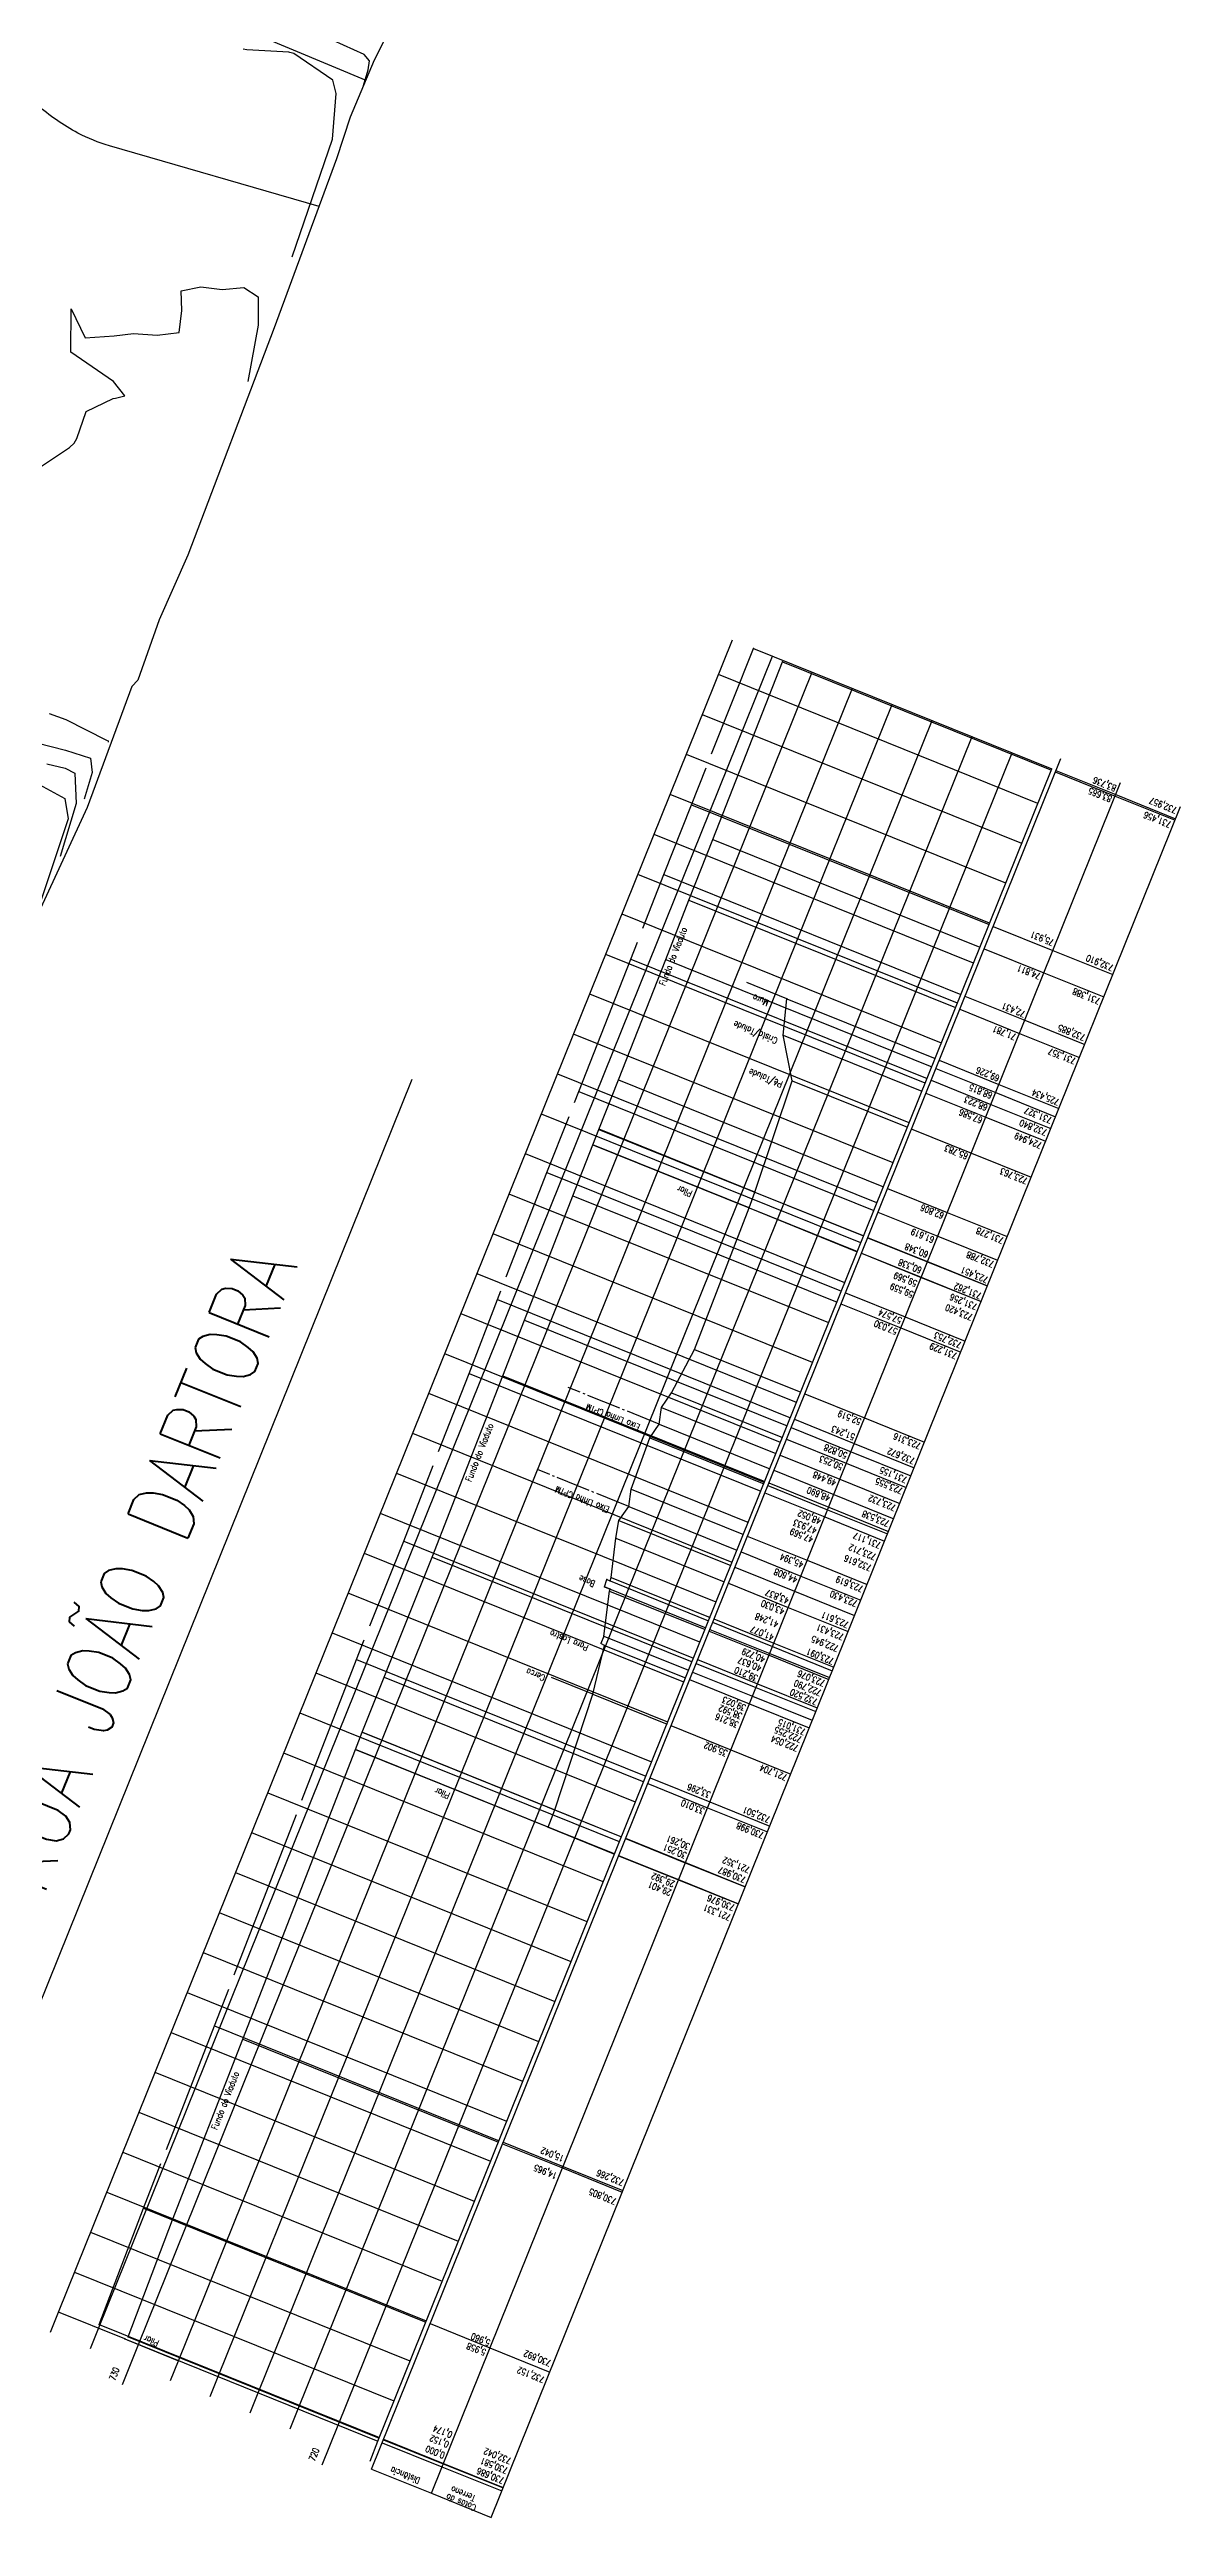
# Model space of a CAD drawing. Header units: metres. Extents: x 318500 to 325275, y 7408834 to 7428799.
# Drawn here: x 321810.4 to 321863, y 7415750.7 to 7415865.8 of the extents above; entities that cross this region are included whole.
import ezdxf

# ---------------------------------------------------------------- set-up
doc = ezdxf.new("R2010")
doc.units = ezdxf.units.M
doc.header["$MEASUREMENT"] = 0
for name, pattern in [('CONTINUO', [0]), ('TRACEJADO', [8.7, 8, -0.7]), ('TRACO-PONTO', [1.88, 1.6, -0.14, 0, -0.14])]:
    doc.linetypes.add(name, pattern=pattern)
doc.layers.get('0').update_dxf_attribs({"color": 45})
for name, color, linetype in [('_PERFIL', 45, 'Continuous'), ('Area', 45, 'Continuous'), ('Curvas de Nivel 1m', 11, 'Continuous'), ('Curvas de Nivel 5m', 15, 'Continuous'), ('Perfil', 45, 'Continuous'), ('Vias Primárias', 230, 'Continuous')]:
    doc.layers.add(name, color=color, linetype=linetype)
doc.styles.add('ROMANS', font='romans', dxfattribs={"height": 0.2})
doc.styles.get("Standard").update_dxf_attribs({"font": 'txt.shx'})
doc.linetypes.add('FENCELINE2', pattern='A,0.25,-0.1,[132,ltypeshp.shx,S=0.1,R=0,X=-0.1,Y=0],-0.1,1', length=1.45)

# ---------------------------------------------------------------- blocks, each defined once
blk = doc.blocks.new('SIMB_PONTO')
at = {"color": 0}
blk.add_point((0, 0), dxfattribs=at)
for tag in ['desc:', 'cota:', 'pto:']:
    blk.add_attdef(tag, (0, 0), '', height=1)

msp = doc.modelspace()

# ---------------------------------------------------------------- linework, layer by layer
msp.add_line((321814.04, 7415759.41), (321816.43, 7415758.44))
at = {"layer": 'Area'}
msp.add_lwpolyline([(321828.81, 7415871.83), (321825.52, 7415865.27), (321824.41, 7415862.63), (321823.78, 7415860.69), (321820.88, 7415852.85), (321816.86, 7415842.28), (321815.54, 7415839.28), (321814.54, 7415836.48), (321814.27, 7415836.19), (321812.19, 7415830.57), (321810.02, 7415825.88), (321808.72, 7415822), (321802.06, 7415805.53), (321797.53, 7415794.4), (321794.51, 7415787.7), (321791.42, 7415779.86), (321790.33, 7415776.74), (321794.68, 7415745.28)], dxfattribs=at)
at = {"layer": 'Curvas de Nivel 1m', "flags": 128}
for points, elevation in [([(321821.71, 7415856.14), (321823.59, 7415861.61), (321823.76, 7415863.73), (321823.6, 7415864.35), (321821.79, 7415865.58), (321821.61, 7415865.63), (321821.55, 7415865.64), (321819.61, 7415865.76), (321819.44, 7415865.79)], 726), ([(321825.02, 7415864.1), (321825.25, 7415864.83), (321825.31, 7415865.24), (321825.06, 7415865.54), (321823.62, 7415866.19)], 727), ([(321810.02, 7415846.39), (321811.37, 7415847.29), (321811.58, 7415847.49), (321811.7, 7415847.71), (321812.14, 7415848.96), (321813.4, 7415849.57), (321813.51, 7415849.58), (321813.94, 7415849.68), (321813.41, 7415850.36), (321811.43, 7415851.72), (321811.45, 7415853.72), (321812.1, 7415852.38), (321813.44, 7415852.48), (321814.34, 7415852.58), (321815.44, 7415852.5), (321816.46, 7415852.63), (321816.58, 7415853.65), (321816.55, 7415854.57), (321817.47, 7415854.75), (321818.46, 7415854.62), (321819.47, 7415854.72), (321820.14, 7415854.28), (321820.13, 7415852.97), (321819.66, 7415850.36)], 726), ([(321810.42, 7415834.94), (321811.2, 7415834.65), (321813.08, 7415833.69), (321813.16, 7415833.67), (321813.17, 7415833.65), (321813.16, 7415833.61)], 727), ([(321809.19, 7415833.74), (321811.18, 7415833.23), (321812.34, 7415832.86), (321812.42, 7415832.2), (321812.05, 7415830.95)], 728), ([(321810.31, 7415832.59), (321811.17, 7415832.39), (321811.62, 7415832.16), (321811.67, 7415830.75), (321810.94, 7415828.29)], 729)]:
    msp.add_lwpolyline(points, dxfattribs=dict(at, elevation=elevation))
at = {"layer": 'Curvas de Nivel 5m', "elevation": 730, "flags": 128}
msp.add_lwpolyline([(321809.79, 7415831.73), (321811.15, 7415830.98), (321811.31, 7415830.05), (321809.84, 7415825.63)], dxfattribs=at)
at = {"layer": 'Perfil', "linetype": 'CONTINUO', "flags": 128}
for points in [[(321810.86, 7415760.69), (321842.17, 7415838.35)], [(321812.72, 7415759.94), (321844.03, 7415837.6)], [(321814.09, 7415759.55), (321816.16, 7415764.98), (321819.42, 7415773.37), (321824.66, 7415786.82), (321824.97, 7415787.62), (321825.99, 7415790.18), (321828.22, 7415795.76), (321831.5, 7415804.18), (321832.51, 7415806.76), (321834.76, 7415812.54), (321835.68, 7415814.91), (321835.96, 7415815.62), (321836.87, 7415817.92), (321839.07, 7415823.51), (321840.15, 7415826.27), (321841.26, 7415829.09), (321844.5, 7415837.33)], [(321843.14, 7415837.96), (321857.01, 7415832.37)], [(321844.5, 7415837.33), (321856.99, 7415832.3)], [(321814.57, 7415759.19), (321845.88, 7415836.85)], [(321816.43, 7415758.44), (321847.74, 7415836.11)], [(321856.36, 7415830.76), (321841.52, 7415836.74)], [(321818.28, 7415757.7), (321849.59, 7415835.36)], [(321855.61, 7415828.9), (321840.78, 7415834.88)], [(321820.14, 7415756.95), (321851.45, 7415834.61)], [(321821.99, 7415756.2), (321853.3, 7415833.86)], [(321823.85, 7415755.45), (321855.16, 7415833.11)], [(321825.4, 7415753.4), (321857.42, 7415832.85)], [(321854.87, 7415827.05), (321840.03, 7415833.03)], [(321825.7, 7415754.7), (321857.01, 7415832.37)], [(321828.18, 7415752.28), (321860.2, 7415831.73)], [(321857.17, 7415832.23), (321859.95, 7415831.1)], [(321857.2, 7415832.29), (321859.98, 7415831.17)], [(321830.96, 7415751.16), (321862.99, 7415830.61)], [(321854.12, 7415825.19), (321839.28, 7415831.17)], [(321840.26, 7415830.7), (321854.09, 7415825.13)], [(321859.95, 7415831.1), (321862.74, 7415829.98)], [(321859.98, 7415831.17), (321862.76, 7415830.05)], [(321853.37, 7415823.34), (321838.53, 7415829.32)], [(321841.26, 7415829.09), (321853.67, 7415824.09)], [(321852.62, 7415821.48), (321837.78, 7415827.46)], [(321838.98, 7415827.45), (321852.78, 7415821.88)], [(321851.88, 7415819.63), (321837.04, 7415825.61)], [(321840.15, 7415826.27), (321852.54, 7415821.28)], [(321854.28, 7415825.05), (321857.06, 7415823.93)], [(321851.13, 7415817.77), (321836.29, 7415823.75)], [(321837.45, 7415823.53), (321851.21, 7415817.98)], [(321839.07, 7415823.51), (321851.43, 7415818.53)], [(321853.86, 7415824.01), (321856.64, 7415822.89)], [(321857.06, 7415823.93), (321859.84, 7415822.81)], [(321844.69, 7415821.69), (321842.84, 7415822.44)], [(321856.64, 7415822.89), (321859.42, 7415821.77)], [(321850.38, 7415815.92), (321835.54, 7415821.9)], [(321836.48, 7415794.65), (321836.54, 7415794.81), (321836.75, 7415796.64), (321836.89, 7415797.46), (321837.35, 7415798.11), (321837.46, 7415798.91), (321838.33, 7415801.3), (321838.77, 7415801.93), (321838.88, 7415802.71), (321839.34, 7415803.39), (321840.41, 7415805.4), (321842.95, 7415811.97), (321843.21, 7415812.71), (321844.95, 7415817.87), (321844.53, 7415819.99), (321844.69, 7415821.69)], [(321844.69, 7415821.69), (321851.59, 7415818.91)], [(321852.73, 7415821.2), (321855.51, 7415820.08)], [(321852.97, 7415821.81), (321855.75, 7415820.69)], [(321849.63, 7415814.06), (321834.79, 7415820.04)], [(321844.53, 7415819.99), (321850.97, 7415817.39)], [(321855.51, 7415820.08), (321858.29, 7415818.96)], [(321855.75, 7415820.69), (321858.54, 7415819.56)], [(321851.77, 7415818.83), (321854.55, 7415817.71)], [(321803.8, 7415759.67), (321827.29, 7415817.96)], [(321848.88, 7415812.21), (321834.05, 7415818.19)], [(321836.87, 7415817.92), (321849.19, 7415812.95)], [(321844.95, 7415817.87), (321850.3, 7415815.72)], [(321851.4, 7415817.9), (321854.18, 7415816.78)], [(321851.62, 7415818.45), (321854.4, 7415817.33)], [(321854.55, 7415817.71), (321857.34, 7415816.59)], [(321848.14, 7415810.35), (321833.3, 7415816.33)], [(321835.03, 7415817.38), (321848.74, 7415811.85)], [(321851.16, 7415817.31), (321853.94, 7415816.19)], [(321854.18, 7415816.78), (321856.96, 7415815.66)], [(321854.4, 7415817.33), (321857.18, 7415816.21)], [(321835.96, 7415815.62), (321848.26, 7415810.67)], [(321843.21, 7415812.71), (321835.97, 7415815.63)], [(321850.48, 7415815.64), (321853.27, 7415814.52)], [(321853.94, 7415816.19), (321856.72, 7415815.07)], [(321847.39, 7415808.5), (321832.55, 7415814.48)], [(321835.68, 7415814.91), (321847.98, 7415809.95)], [(321842.95, 7415811.97), (321835.68, 7415814.9)], [(321853.27, 7415814.52), (321856.05, 7415813.4)], [(321833.55, 7415813.62), (321847.23, 7415808.1)], [(321849.37, 7415812.88), (321852.15, 7415811.76)], [(321846.64, 7415806.64), (321831.8, 7415812.62)], [(321834.76, 7415812.54), (321847.03, 7415807.6)], [(321842.95, 7415811.97), (321847.97, 7415809.94)], [(321843.21, 7415812.71), (321848.27, 7415810.68)], [(321848.93, 7415811.78), (321851.71, 7415810.66)], [(321852.15, 7415811.76), (321854.94, 7415810.64)], [(321845.89, 7415804.79), (321831.05, 7415810.77)], [(321848.45, 7415810.6), (321851.23, 7415809.48)], [(321848.45, 7415810.59), (321851.23, 7415809.47)], [(321851.71, 7415810.66), (321854.49, 7415809.54)], [(321848.16, 7415809.88), (321850.94, 7415808.76)], [(321848.16, 7415809.87), (321850.94, 7415808.75)], [(321851.23, 7415809.48), (321854.02, 7415808.36)], [(321851.23, 7415809.47), (321854.01, 7415808.35)], [(321845.15, 7415802.93), (321830.31, 7415808.91)], [(321850.94, 7415808.76), (321853.73, 7415807.63)], [(321850.94, 7415808.75), (321853.72, 7415807.63)], [(321831.25, 7415807.72), (321844.86, 7415802.23)], [(321847.21, 7415807.52), (321849.99, 7415806.4)], [(321847.42, 7415808.03), (321850.2, 7415806.91)], [(321844.4, 7415801.08), (321829.56, 7415807.06)], [(321832.51, 7415806.76), (321844.71, 7415801.85)], [(321849.99, 7415806.4), (321852.78, 7415805.28)], [(321850.2, 7415806.91), (321852.98, 7415805.78)], [(321843.65, 7415799.22), (321828.81, 7415805.2)], [(321840.41, 7415805.4), (321845.34, 7415803.41)], [(321829.93, 7415804.29), (321843.49, 7415798.82)], [(321831.5, 7415804.18), (321843.67, 7415799.27)], [(321842.9, 7415797.37), (321828.06, 7415803.35)], [(321838.88, 7415802.71), (321844.19, 7415800.57)], [(321839.34, 7415803.39), (321844.49, 7415801.31)], [(321845.53, 7415803.34), (321848.31, 7415802.22)], [(321842.15, 7415795.51), (321827.32, 7415801.49)], [(321838.77, 7415801.93), (321843.91, 7415799.86)], [(321844.89, 7415801.77), (321847.68, 7415800.65)], [(321845.05, 7415802.16), (321847.83, 7415801.03)], [(321848.31, 7415802.22), (321851.09, 7415801.1)], [(321838.33, 7415801.3), (321843.63, 7415799.16)], [(321844.38, 7415800.49), (321847.16, 7415799.37)], [(321844.68, 7415801.24), (321847.46, 7415800.12)], [(321847.68, 7415800.65), (321850.46, 7415799.53)], [(321847.83, 7415801.03), (321850.61, 7415799.91)], [(321841.41, 7415793.66), (321826.57, 7415799.64)], [(321843.81, 7415799.09), (321846.59, 7415797.96)], [(321843.86, 7415799.2), (321846.64, 7415798.07)], [(321844.09, 7415799.79), (321846.88, 7415798.67)], [(321847.16, 7415799.37), (321849.94, 7415798.25)], [(321847.46, 7415800.12), (321850.24, 7415798.99)], [(321837.35, 7415798.11), (321842.38, 7415796.08)], [(321837.46, 7415798.91), (321842.68, 7415796.81)], [(321843.67, 7415798.75), (321846.46, 7415797.63)], [(321846.59, 7415797.96), (321849.38, 7415796.84)], [(321846.64, 7415798.07), (321849.42, 7415796.95)], [(321846.88, 7415798.67), (321849.66, 7415797.54)], [(321840.66, 7415791.8), (321825.82, 7415797.79)], [(321836.89, 7415797.46), (321842.09, 7415795.36)], [(321846.46, 7415797.63), (321849.24, 7415796.5)], [(321839.91, 7415789.95), (321825.07, 7415795.93)], [(321826.9, 7415796.5), (321840.36, 7415791.07)], [(321828.22, 7415795.76), (321840.29, 7415790.9)], [(321836.75, 7415796.64), (321841.79, 7415794.61)], [(321842.57, 7415796), (321845.35, 7415794.88)], [(321842.86, 7415796.73), (321845.64, 7415795.61)], [(321845.64, 7415795.61), (321848.43, 7415794.49)], [(321836.22, 7415794.38), (321836.34, 7415794.71)], [(321836.34, 7415794.71), (321836.48, 7415794.65)], [(321836.34, 7415794.71), (321841.06, 7415792.8)], [(321836.54, 7415794.81), (321841.13, 7415792.96)], [(321841.98, 7415794.54), (321844.76, 7415793.42)], [(321842.28, 7415795.29), (321845.06, 7415794.17)], [(321845.35, 7415794.88), (321848.13, 7415793.76)], [(321839.16, 7415788.09), (321824.32, 7415794.08)], [(321836.19, 7415792.09), (321836.45, 7415794.18), (321836.49, 7415794.27)], [(321836.49, 7415794.27), (321836.22, 7415794.38)], [(321836.22, 7415794.38), (321840.93, 7415792.48)], [(321836.45, 7415794.18), (321840.9, 7415792.39)], [(321844.76, 7415793.42), (321847.54, 7415792.3)], [(321845.06, 7415794.17), (321847.84, 7415793.04)], [(321838.42, 7415786.24), (321823.58, 7415792.22)], [(321841.08, 7415792.32), (321843.87, 7415791.2)], [(321841.12, 7415792.4), (321843.9, 7415791.28)], [(321841.25, 7415792.73), (321844.03, 7415791.61)], [(321841.31, 7415792.89), (321844.09, 7415791.76)], [(321824.7, 7415791.01), (321838.15, 7415785.59)], [(321833.6, 7415783.21), (321833.91, 7415784.02), (321835.69, 7415789.39), (321836.23, 7415791.66)], [(321836.19, 7415792.09), (321836.05, 7415791.74)], [(321836.23, 7415791.66), (321836.05, 7415791.74)], [(321836.19, 7415792.09), (321840.13, 7415790.5)], [(321836.23, 7415791.66), (321839.99, 7415790.15)], [(321843.87, 7415791.2), (321846.65, 7415790.08)], [(321843.9, 7415791.28), (321846.68, 7415790.16)], [(321844.03, 7415791.61), (321846.81, 7415790.48)], [(321844.09, 7415791.76), (321846.88, 7415790.64)], [(321837.67, 7415784.38), (321822.83, 7415790.37)], [(321825.99, 7415790.18), (321838.05, 7415785.32)], [(321840.18, 7415790.07), (321842.96, 7415788.95)], [(321840.32, 7415790.42), (321843.1, 7415789.3)], [(321840.48, 7415790.82), (321843.26, 7415789.7)], [(321840.55, 7415791), (321843.33, 7415789.87)], [(321843.33, 7415789.87), (321846.11, 7415788.75)], [(321835.69, 7415789.39), (321839.13, 7415788)], [(321842.96, 7415788.95), (321845.74, 7415787.83)], [(321843.1, 7415789.3), (321845.88, 7415788.18)], [(321843.26, 7415789.7), (321846.04, 7415788.58)], [(321836.92, 7415782.53), (321822.08, 7415788.51)], [(321824.97, 7415787.62), (321837.01, 7415782.76)], [(321824.98, 7415787.62), (321833.91, 7415784.02)], [(321839.31, 7415787.93), (321842.09, 7415786.81)], [(321836.17, 7415780.67), (321821.33, 7415786.66)], [(321833.6, 7415783.21), (321824.66, 7415786.82)], [(321824.66, 7415786.82), (321836.7, 7415781.97)], [(321842.09, 7415786.81), (321844.88, 7415785.68)], [(321838.23, 7415785.25), (321841.01, 7415784.12)], [(321838.34, 7415785.51), (321841.12, 7415784.39)], [(321835.42, 7415778.82), (321820.59, 7415784.8)], [(321841.01, 7415784.12), (321843.8, 7415783)], [(321841.12, 7415784.39), (321843.9, 7415783.27)], [(321834.68, 7415776.96), (321819.84, 7415782.95)], [(321833.6, 7415783.21), (321836.69, 7415781.96)], [(321833.91, 7415784.02), (321837.02, 7415782.77)], [(321836.88, 7415781.9), (321839.66, 7415780.78)], [(321836.88, 7415781.89), (321839.66, 7415780.77)], [(321837.2, 7415782.7), (321839.99, 7415781.57)], [(321837.2, 7415782.69), (321839.98, 7415781.56)], [(321833.93, 7415775.11), (321819.09, 7415781.09)], [(321839.66, 7415780.78), (321842.45, 7415779.65)], [(321839.66, 7415780.77), (321842.44, 7415779.65)], [(321839.98, 7415781.56), (321842.76, 7415780.44)], [(321839.99, 7415781.57), (321842.77, 7415780.45)], [(321833.18, 7415773.25), (321818.34, 7415779.24)], [(321832.43, 7415771.4), (321817.59, 7415777.38)], [(321831.69, 7415769.54), (321816.85, 7415775.53)], [(321818.1, 7415773.99), (321831.33, 7415768.65)], [(321830.94, 7415767.69), (321816.1, 7415773.67)], [(321819.42, 7415773.37), (321831.3, 7415768.58)], [(321830.19, 7415765.83), (321815.35, 7415771.82)], [(321829.44, 7415763.98), (321814.6, 7415769.96)], [(321828.69, 7415762.12), (321813.86, 7415768.11)], [(321831.48, 7415768.51), (321834.27, 7415767.39)], [(321831.51, 7415768.58), (321834.3, 7415767.46)], [(321834.27, 7415767.39), (321837.05, 7415766.27)], [(321834.3, 7415767.46), (321837.08, 7415766.34)], [(321827.95, 7415760.27), (321813.11, 7415766.25)], [(321814.81, 7415765.52), (321827.93, 7415760.23)], [(321816.16, 7415764.98), (321827.93, 7415760.23)], [(321827.2, 7415758.41), (321812.36, 7415764.4)], [(321826.45, 7415756.56), (321811.61, 7415762.54)], [(321810.49, 7415759.76), (321810.86, 7415760.69)], [(321813.94, 7415759.45), (321810.86, 7415760.69)], [(321812.35, 7415759.01), (321812.72, 7415759.94)], [(321812.75, 7415760.12), (321825.77, 7415754.87)], [(321828.12, 7415760.16), (321830.9, 7415759.03)], [(321828.12, 7415760.16), (321830.9, 7415759.04)], [(321813.83, 7415757.34), (321814.57, 7415759.19)], [(321813.94, 7415759.45), (321825.7, 7415754.7)], [(321814.09, 7415759.55), (321825.76, 7415754.84)], [(321830.9, 7415759.04), (321833.68, 7415757.91)], [(321830.9, 7415759.03), (321833.68, 7415757.91)], [(321816.06, 7415757.52), (321816.43, 7415758.44)], [(321817.91, 7415756.77), (321818.28, 7415757.7)], [(321819.76, 7415756.02), (321820.14, 7415756.95)], [(321821.62, 7415755.27), (321821.99, 7415756.2)], [(321823.1, 7415753.6), (321823.85, 7415755.45)], [(321825.33, 7415753.78), (321825.7, 7415754.7)], [(321825.89, 7415754.63), (321828.67, 7415753.51)], [(321825.95, 7415754.79), (321828.74, 7415753.67)], [(321825.95, 7415754.77), (321828.73, 7415753.65)], [(321825.4, 7415753.4), (321828.18, 7415752.28)], [(321828.67, 7415753.51), (321831.45, 7415752.39)], [(321828.73, 7415753.65), (321831.51, 7415752.53)], [(321828.74, 7415753.67), (321831.52, 7415752.55)], [(321828.18, 7415752.28), (321830.96, 7415751.16)]]:
    msp.add_lwpolyline(points, dxfattribs=at)
at = {"layer": 'Perfil', "linetype": 'TRACEJADO', "flags": 128}
msp.add_lwpolyline([(321812.75, 7415760.12), (321814.81, 7415765.52), (321818.1, 7415773.99), (321824.7, 7415791.01), (321826.9, 7415796.5), (321829.93, 7415804.29), (321831.25, 7415807.72), (321833.55, 7415813.62), (321835.03, 7415817.38), (321837.45, 7415823.53), (321838.98, 7415827.45), (321840.26, 7415830.7), (321843.14, 7415837.96)], dxfattribs=at)
at = {"layer": 'Perfil', "linetype": 'TRACO-PONTO', "flags": 128}
for points in [[(321838.77, 7415801.93), (321834.53, 7415803.64)], [(321837.35, 7415798.11), (321833.11, 7415799.82)]]:
    msp.add_lwpolyline(points, dxfattribs=at)
at = {"layer": 'Perfil', "linetype": 'FENCELINE2', "ltscale": 0.5, "flags": 128}
msp.add_lwpolyline([(321835.69, 7415789.39), (321833.76, 7415790.16)], dxfattribs=at)
at = {"layer": 'Vias Primárias'}
msp.add_lwpolyline([(321822.96, 7415858.48), (321813.22, 7415861.3, -0.052211), (321811.76, 7415861.89, -0.055003), (321809.84, 7415863.21), (321788.05, 7415872.74)], format="xyb", dxfattribs=at)
msp.add_lwpolyline([(321808.25, 7415871.41), (321825.13, 7415864.34)], dxfattribs=at)

# ---------------------------------------------------------------- block references
at = {"layer": '_PERFIL', "xscale": 0.1999999998550541, "yscale": 0.1999999998550541, "zscale": 0.1999999998550541, "rotation": 68.04442459520041}
for p in [(321843.14, 7415837.96), (321844.5, 7415837.33), (321840.26, 7415830.7), (321841.26, 7415829.09), (321838.98, 7415827.45), (321840.15, 7415826.27), (321837.45, 7415823.53), (321839.07, 7415823.51), (321844.69, 7415821.69), (321844.53, 7415819.99), (321836.87, 7415817.92), (321844.95, 7415817.87), (321835.03, 7415817.38), (321835.96, 7415815.62), (321835.68, 7415814.91), (321833.55, 7415813.62), (321834.76, 7415812.54), (321842.95, 7415811.97), (321843.21, 7415812.71), (321831.25, 7415807.72), (321832.51, 7415806.76), (321840.41, 7415805.4), (321829.93, 7415804.29), (321831.5, 7415804.18), (321838.88, 7415802.71), (321839.34, 7415803.39), (321838.77, 7415801.93), (321838.33, 7415801.3), (321837.35, 7415798.11), (321837.46, 7415798.91), (321836.89, 7415797.46), (321826.9, 7415796.5), (321828.22, 7415795.76), (321836.75, 7415796.64), (321836.34, 7415794.71), (321836.48, 7415794.65), (321836.54, 7415794.81), (321836.22, 7415794.38), (321836.45, 7415794.18), (321836.49, 7415794.27), (321824.7, 7415791.01), (321836.19, 7415792.09), (321836.23, 7415791.66), (321825.99, 7415790.18), (321835.69, 7415789.39), (321824.97, 7415787.62), (321824.66, 7415786.82), (321833.6, 7415783.21), (321833.91, 7415784.02), (321818.1, 7415773.99), (321819.42, 7415773.37), (321814.81, 7415765.52), (321816.16, 7415764.98), (321812.75, 7415760.12), (321813.94, 7415759.45), (321814.09, 7415759.55)]:
    msp.add_blockref('SIMB_PONTO', p, dxfattribs=at)

# ---------------------------------------------------------------- texts
at = {"layer": 'Perfil', "style": 'ROMANS', "width": 0.8}
for s, height, rotation, p in [('83,665', 0.3, 158.0444, (321859.83, 7415831.08)), ('83,736', 0.3, 158.0444, (321860.04, 7415831.58)), ('731,456', 0.3, 158.0444, (321862.59, 7415829.89)), ('732,957', 0.3, 158.0444, (321862.86, 7415830.55)), ('Fundo do Viaduto', 0.3, 68.6696, (321839.03, 7415822.27, 294.53)), ('75,931', 0.3, 158.0444, (321857.14, 7415824.41)), ('74,811', 0.3, 158.0444, (321856.52, 7415822.85)), ('732,910', 0.3, 158.0444, (321859.91, 7415823.24)), ('731,388', 0.3, 158.0444, (321859.29, 7415821.69)), ('Muro', 0.3, 158.0444, (321843.89, 7415821.61, 145.1)), ('72,431', 0.3, 158.0444, (321855.81, 7415821.09)), ('Crista/Talude', 0.3, 158.0444, (321844.3, 7415819.85, 145)), ('71,781', 0.3, 158.0444, (321855.38, 7415820.03)), ('732,885', 0.3, 158.0444, (321858.6, 7415820)), ('731,357', 0.3, 158.0444, (321858.16, 7415818.91)), ('Pé/Talude', 0.3, 158.0444, (321844.53, 7415817.83, 144.83)), ('68,815', 0.3, 158.0444, (321854.28, 7415817.31)), ('69,226', 0.3, 158.0444, (321854.61, 7415818.11)), ('725,434', 0.3, 158.0444, (321857.39, 7415817)), ('67,586', 0.3, 158.0444, (321853.82, 7415816.16)), ('68,223', 0.3, 158.0444, (321854.06, 7415816.75)), ('731,327', 0.3, 158.0444, (321857.05, 7415816.16)), ('724,949', 0.3, 158.0444, (321856.58, 7415814.99)), ('732,840', 0.3, 158.0444, (321856.82, 7415815.59)), ('65,783', 0.3, 158.0444, (321853.15, 7415814.49)), ('Pilar', 0.3, 158.0444, (321840.33, 7415812.75, 293.79)), ('723,763', 0.3, 158.0444, (321855.92, 7415813.34)), ('62,806', 0.3, 158.0444, (321852.03, 7415811.73)), ('61,619', 0.3, 158.0444, (321851.58, 7415810.61)), ('731,278', 0.3, 158.0444, (321854.81, 7415810.58)), ('VIADUTO - RUA JOÃO DARTORA', 3, 68.0444, (321803.1, 7415762.49, 296.65)), ('60,338', 0.3, 158.0444, (321851, 7415809.19)), ('60,348', 0.3, 158.0444, (321851.3, 7415809.92)), ('732,788', 0.3, 158.0444, (321854.36, 7415809.47)), ('59,559', 0.3, 158.0444, (321850.61, 7415808.07)), ('59,569', 0.3, 158.0444, (321850.78, 7415808.58)), ('731,262', 0.3, 158.0444, (321853.78, 7415808.01)), ('723,451', 0.3, 158.0444, (321854.09, 7415808.75)), ('57,574', 0.3, 158.0444, (321850.07, 7415806.86)), ('723,420', 0.3, 158.0444, (321853.37, 7415807.01)), ('731,256', 0.3, 158.0444, (321853.58, 7415807.5)), ('57,030', 0.3, 158.0444, (321849.87, 7415806.35)), ('732,753', 0.3, 158.0444, (321852.85, 7415805.72)), ('731,229', 0.3, 158.0444, (321852.64, 7415805.22)), ('Eixo Linha CPTM', 0.3, 158.0444, (321837.9, 7415801.9, 292.98)), ('52,519', 0.3, 158.0444, (321848.18, 7415802.16)), ('Fundo do Viaduto', 0.3, 68.6696, (321830.03, 7415799.23, 294.53)), ('51,243', 0.3, 158.0444, (321847.89, 7415801.45)), ('723,316', 0.3, 158.0444, (321850.96, 7415801.03)), ('50,253', 0.3, 158.0444, (321847.33, 7415800.06)), ('50,828', 0.3, 158.0444, (321847.54, 7415800.59)), ('732,672', 0.3, 158.0444, (321850.68, 7415800.34)), ('Eixo Linha CPTM', 0.3, 158.0444, (321836.48, 7415798.07, 292.98)), ('49,448', 0.3, 158.0444, (321847.03, 7415799.32)), ('723,555', 0.3, 158.0444, (321850.12, 7415798.95)), ('731,155', 0.3, 158.0444, (321850.32, 7415799.46)), ('48,052', 0.3, 158.0444, (321846.32, 7415797.54)), ('48,690', 0.3, 158.0444, (321846.75, 7415798.61)), ('723,538', 0.3, 158.0444, (321849.5, 7415797.43)), ('723,732', 0.3, 158.0444, (321849.8, 7415798.16)), ('47,569', 0.3, 158.0444, (321845.96, 7415796.69)), ('47,933', 0.3, 158.0444, (321846.12, 7415797.1)), ('731,117', 0.3, 158.0444, (321849.1, 7415796.42)), ('45,394', 0.3, 158.0444, (321845.5, 7415795.52)), ('732,616', 0.3, 158.0444, (321848.67, 7415795.37)), ('723,712', 0.3, 158.0444, (321848.88, 7415795.88)), ('Base', 0.3, 158.0444, (321835.82, 7415794.63, 144.71)), ('44,608', 0.3, 158.0444, (321845.22, 7415794.82)), ('723,619', 0.3, 158.0444, (321848.28, 7415794.39)), ('43,030', 0.3, 158.0444, (321844.62, 7415793.35)), ('43,837', 0.3, 158.0444, (321844.83, 7415793.85)), ('723,430', 0.3, 158.0444, (321848.01, 7415793.71)), ('Para Lastro', 0.3, 158.0444, (321835.51, 7415791.66, 144.81)), ('41,077', 0.3, 158.0444, (321844.13, 7415792.15)), ('41,248', 0.3, 158.0444, (321844.34, 7415792.75)), ('723,431', 0.3, 158.0444, (321847.38, 7415792.16)), ('723,611', 0.3, 158.0444, (321847.61, 7415792.73)), ('40,637', 0.3, 158.0444, (321843.55, 7415790.71)), ('40,729', 0.3, 158.0444, (321843.72, 7415791.12)), ('723,091', 0.3, 158.0444, (321846.92, 7415791.03)), ('722,945', 0.3, 158.0444, (321847.14, 7415791.62)), ('Cerca', 0.3, 158.0444, (321833.5, 7415790.26, 144.82)), ('39,210', 0.3, 158.0444, (321843.38, 7415790.25)), ('722,790', 0.3, 158.0444, (321846.34, 7415789.57)), ('723,076', 0.3, 158.0444, (321846.51, 7415790.01)), ('38,592', 0.3, 158.0444, (321842.65, 7415788.49)), ('39,023', 0.3, 158.0444, (321842.82, 7415788.87)), ('732,520', 0.3, 158.0444, (321846.16, 7415789.15)), ('38,216', 0.3, 158.0444, (321842.49, 7415788.09)), ('722,255', 0.3, 158.0444, (321845.43, 7415787.4)), ('731,015', 0.3, 158.0444, (321845.6, 7415787.75)), ('35,902', 0.3, 158.0444, (321841.97, 7415786.76)), ('722,054', 0.3, 158.0444, (321845.27, 7415786.99)), ('721,704', 0.3, 158.0444, (321844.75, 7415785.64)), ('Pilar', 0.3, 158.0444, (321829.07, 7415784.79, 293.79)), ('33,010', 0.3, 158.0444, (321840.9, 7415784.08)), ('33,296', 0.3, 158.0444, (321841.19, 7415784.83)), ('732,501', 0.3, 158.0444, (321843.96, 7415783.68)), ('730,998', 0.3, 158.0444, (321843.67, 7415782.95)), ('30,251', 0.3, 158.0444, (321840.07, 7415782.02)), ('30,261', 0.3, 158.0444, (321840.22, 7415782.43)), ('721,352', 0.3, 158.0444, (321843.02, 7415781.35)), ('29,401', 0.3, 158.0444, (321839.37, 7415780.29)), ('29,392', 0.3, 158.0444, (321839.52, 7415780.69)), ('730,987', 0.3, 158.0444, (321842.83, 7415780.89)), ('721,331', 0.3, 158.0444, (321842.13, 7415779.14)), ('730,976', 0.3, 158.0444, (321842.31, 7415779.59)), ('Fundo do Viaduto', 0.3, 68.7661, (321818.22, 7415769.13, 294.53)), ('15,042', 0.3, 158.0444, (321834.38, 7415767.94)), ('14,965', 0.3, 158.0444, (321834.06, 7415767.14)), ('732,266', 0.3, 158.0444, (321837.17, 7415766.82)), ('730,805', 0.3, 158.0444, (321836.81, 7415765.95)), ('Pilar', 0.3, 158.0444, (321815.55, 7415759.36, 293.79)), ('5,958', 0.3, 158.0444, (321830.75, 7415758.94)), ('5,960', 0.3, 158.0444, (321830.95, 7415759.39)), ('730,692', 0.3, 158.0444, (321833.78, 7415758.44)), ('730', 0.3, 68.0444, (321813.47, 7415757.48)), ('732,152', 0.3, 158.0444, (321833.48, 7415757.67)), ('0,174', 0.3, 158.0444, (321829.19, 7415755.11)), ('720', 0.3, 68.0444, (321822.75, 7415753.74)), ('0,000', 0.3, 158.0444, (321828.84, 7415754.16)), ('0,152', 0.3, 158.0444, (321829.03, 7415754.66)), ('732,042', 0.3, 158.0444, (321831.93, 7415753.9)), ('Distância', 0.3, 158.0444, (321827.69, 7415752.98)), ('730,686', 0.3, 158.0444, (321831.6, 7415752.98)), ('730,581', 0.3, 158.0444, (321831.77, 7415753.45)), ('Cotas do', 0.3, 158.0444, (321830.29, 7415751.72)), ('Terreno', 0.3, 158.0444, (321830.26, 7415752.17))]:
    msp.add_text(s, height=height, rotation=rotation, dxfattribs=at).set_placement(p)

doc.saveas('drawing.dxf')
